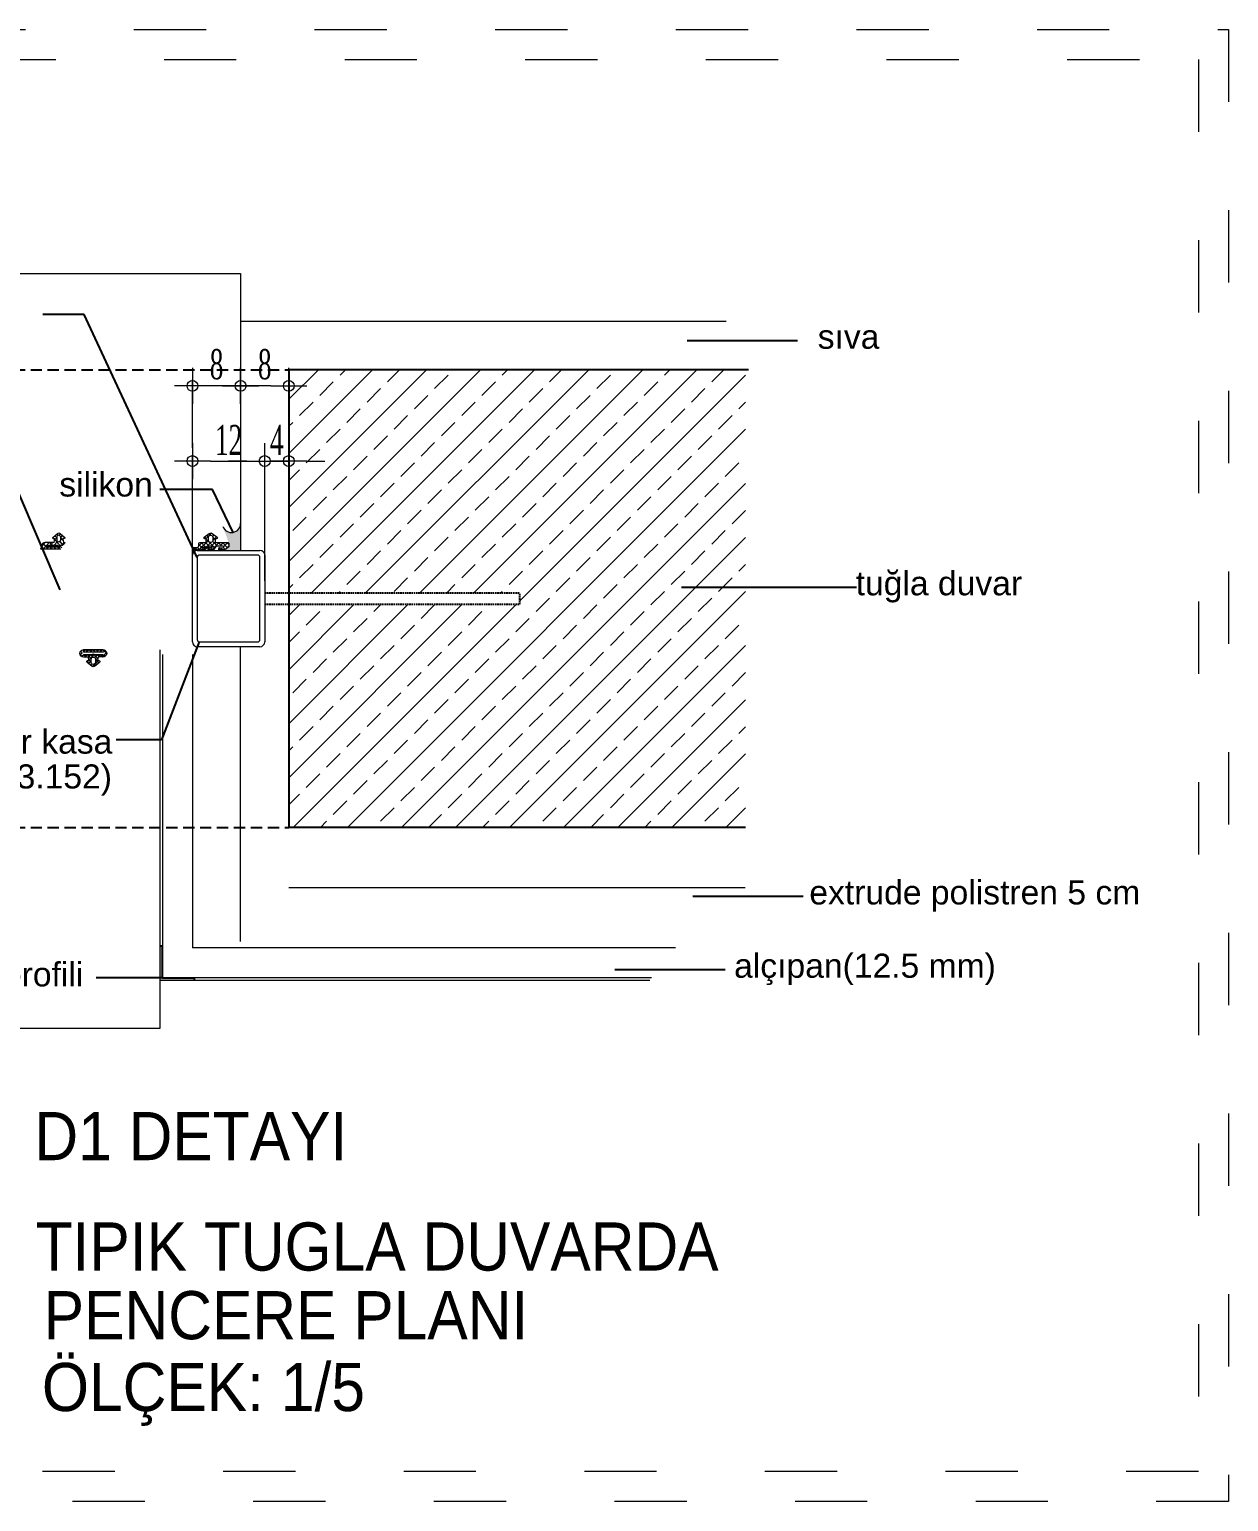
# Model space of a CAD drawing. Extents: x 775040 to 808375, y 4159409 to 4163651.
# Drawn here: x 806996.6 to 807195.7, y 4160905.5 to 4161150 of the extents above; entities that cross this region are included whole.
import ezdxf
from ezdxf.enums import TextEntityAlignment as Align

# ---------------------------------------------------------------- set-up
doc = ezdxf.new("R2010")
doc.units = 0
doc.header["$MEASUREMENT"] = 0
doc.header["$PDMODE"] = 3
for name, pattern in [('ACAD_ISO03W100', [30, 12, -18]), ('DASHED2', [0.1875, 0.125, -0.0625]), ('DUZ', [500, 500]), ('HIDDEN', [0.375, 0.25, -0.125])]:
    doc.linetypes.add(name, pattern=pattern)
doc.layers.get('0').update_dxf_attribs({"linetype": 'DUZ'})
for name, color, linetype, lineweight in [('05-DIM', 142, 'Continuous', 20), ('duvar', 7, 'Continuous', 25), ('gor15', 134, 'Continuous', 20), ('gor20', 41, 'Continuous', 20), ('HATCH', 144, 'Continuous', 20), ('IZOLAS2', 6, 'Continuous', 20), ('IZOLATION', 141, 'Continuous', 20), ('İÇ OLÇU', 31, 'Continuous', 18), ('tarama2', 8, 'Continuous', 20), ('YALITIM', 41, 'Continuous', 20), ('YAZI040-05', 63, 'Continuous', 35), ('Z_çerçeve', 44, 'Continuous', 5)]:
    doc.layers.add(name, color=color, linetype=linetype, lineweight=lineweight)
doc.layers.add('hidden', color=4, linetype='DASHED2')
doc.layers.add('YAZI', color=3, linetype='Continuous')
doc.styles.add('açılım1', font='arial.ttf')
doc.styles.add('DIN', font='times.ttf', dxfattribs={"width": 0.6})
doc.styles.add('TROMANT', font='arial.ttf')
doc.linetypes.add('BATTING', pattern='A,0.0001,-0.1,[134,ltypeshp.shx,S=0.1,R=0,X=-0.1,Y=0],-0.2,[134,ltypeshp.shx,S=0.1,R=180,X=0.1,Y=0],-0.1', length=0.4001)
doc.dimstyles.new('20', dxfattribs={"dimtxt": 4, "dimasz": 5, "dimexe": 0.03, "dimexo": 0, "dimgap": 0, "dimtad": 0, "dimdec": 0, "dimlfac": 100, "dimzin": 9, "dimdsep": 46, "dimtxsty": 'DIN', "dimblk": 'NOKTA', "dimcen": 0, "dimclrt": 2, "dimadec": 0, "dimazin": 0, "dimtm": 0.1, "dimtfac": 2, "dimtdec": 0, "dimtix": 1, "dimtmove": 2, "dimatfit": 3, "dimldrblk": 'NOKTA', "dimfxl": 0, "dimtvp": 0.7000000000000001, "dimtolj": 1, "dimtzin": 9, "dimarcsym": 0})

# ---------------------------------------------------------------- blocks, each defined once
blk = doc.blocks.new('NOKTA')
for p, q in [((0, -1), (0, 1)), ((-1, 0), (1, 0))]:
    blk.add_line(p, q)
blk.add_circle((0, 0), 0.3)
blk = doc.blocks.new('*D32')
at = {"layer": '05-DIM', "color": 0, "lineweight": -2, "transparency": 16777216}
for p, q in [((64797.3403774115, -4207.872645625062), (64797.3403774115, -4186.968587821635)), ((64809.3403774115, -4207.872645625062), (64809.3403774115, -4186.968587821635)), ((64800.3403774115, -4187.968587821635), (64806.3403774115, -4187.968587821635))]:
    blk.add_line(p, q, dxfattribs=at)
at = {"layer": 'Defpoints', "color": 0, "transparency": 16777216}
for p in [(64809.3403774115, -4187.968587821635), (64797.3403774115, -4212.872645625062), (64809.3403774115, -4212.872645625062)]:
    blk.add_point(p, dxfattribs=at)
at = {"layer": '05-DIM', "color": 0, "lineweight": -2, "transparency": 16777216, "xscale": 3, "yscale": 3, "zscale": 3, "rotation": 180}
blk.add_blockref('NOKTA', (64797.3403774115, -4187.968587821635), dxfattribs=at)
at = {"layer": '05-DIM', "color": 0, "lineweight": -2, "transparency": 16777216, "xscale": 3, "yscale": 3, "zscale": 3}
blk.add_blockref('NOKTA', (64809.3403774115, -4187.968587821635), dxfattribs=at)
at = {"layer": '05-DIM', "color": 45, "transparency": 16777216, "insert": (64803.3403774115, -4184.468587821635), "char_height": 5, "attachment_point": 5, "style": 'DIN'}
blk.add_mtext('\\A1;12', dxfattribs=at)
blk = doc.blocks.new('*D33')
at = {"layer": '05-DIM', "color": 0, "lineweight": -2, "transparency": 16777216}
for p, q in [((64809.3403774115, -4207.872645625062), (64809.3403774115, -4186.968587821635)), ((64813.3403774115, -4197.158520447447), (64813.3403774115, -4186.968587821635)), ((64806.3403774115, -4187.968587821635), (64803.3403774115, -4187.968587821635)), ((64809.3403774115, -4187.968587821635), (64813.3403774115, -4187.968587821635)), ((64816.3403774115, -4187.968587821635), (64819.3403774115, -4187.968587821635))]:
    blk.add_line(p, q, dxfattribs=at)
at = {"layer": 'Defpoints', "color": 0, "transparency": 16777216}
for p in [(64813.3403774115, -4187.968587821635), (64813.3403774115, -4202.158520447447), (64809.3403774115, -4212.872645625062)]:
    blk.add_point(p, dxfattribs=at)
at = {"layer": '05-DIM', "color": 0, "lineweight": -2, "transparency": 16777216, "xscale": 3, "yscale": 3, "zscale": 3}
blk.add_blockref('NOKTA', (64809.3403774115, -4187.968587821635), dxfattribs=at)
at = {"layer": '05-DIM', "color": 0, "lineweight": -2, "transparency": 16777216, "xscale": 3, "yscale": 3, "zscale": 3, "rotation": 180}
blk.add_blockref('NOKTA', (64813.3403774115, -4187.968587821635), dxfattribs=at)
at = {"layer": '05-DIM', "color": 45, "transparency": 16777216, "insert": (64811.3403774115, -4184.468587821635), "char_height": 5, "attachment_point": 5, "style": 'DIN'}
blk.add_mtext('\\A1;4', dxfattribs=at)
blk = doc.blocks.new('*X26')
at = {"color": 0}
for p, q in [((143.6327448279445, 162.0175211387948), (144.5549288839342, 162.9397051947844)), ((144.5327448279446, 160.9373846446439), (143.6327448279445, 161.837384644644)), ((143.6327448279445, 160.6033075764217), (144.5327448279446, 161.5033075764218)), ((144.5327448279446, 159.5231710822708), (143.6327448279445, 160.4231710822709)), ((143.6327448279445, 159.1890940140486), (144.5327448279446, 160.0890940140487)), ((144.5327448279446, 158.1089575198977), (143.6327448279445, 159.0089575198978)), ((144.5327448279446, 162.351598207017), (143.691292727115, 163.1930503078466)), ((144.9492443640467, 163.349312233288), (144.2838293614695, 164.0147272358652)), ((144.9711009760786, 163.3558772869289), (145.7571476186198, 164.14192392947)), ((146.593397659311, 163.1193725003968), (145.4740559854228, 164.238714174285)), ((145.6358571545809, 158.3637792159387), (147.8424232815606, 160.5703453429184)), ((145.7327448279445, 162.7033075764217), (146.4756946019615, 163.4462573504386)), ((146.6327448279445, 161.6658117693902), (145.7327448279445, 162.5658117693901)), ((145.7327448279445, 161.2890940140486), (146.6327448279445, 162.1890940140486)), ((147.3281706604506, 159.5561723745111), (145.7327448279445, 161.1515982070171)), ((145.7327448279445, 159.8748804516755), (146.6327448279445, 160.7748804516755)), ((146.6398800188436, 158.8302494537449), (145.7327448279445, 159.737384644644)), ((148.7282112544163, 159.5703453429184), (147.7282112544163, 160.5703453429184)), ((148.1327448279445, 160.8606668893024), (148.7039381457636, 161.4318602071214)), ((148.1327448279445, 156.6180262021831), (150.5736726737509, 159.0589540479895)), ((148.2566368439336, 159.5703453429184), (149.3590109142817, 160.6727194132664)), ((150.5070538058019, 159.2057163539059), (148.3101093478377, 161.4026608118701)), ((149.4520411261634, 159.3515360627751), (149.9849117221932, 159.8844066588049)), ((143.6327448279445, 157.7748804516755), (144.5327448279446, 158.6748804516756)), ((144.5327448279446, 156.6947439575246), (143.6327448279445, 157.5947439575247)), ((143.6327448279445, 156.3606668893024), (144.5327448279446, 157.2606668893025)), ((144.5327448279446, 155.2805303951515), (143.6327448279445, 156.1805303951516)), ((143.6327448279445, 154.9464533269293), (144.5327448279446, 155.8464533269294)), ((145.233073290016, 153.1659883707071), (143.6327448279445, 154.7663168327785)), ((143.9035033892707, 153.8029983258823), (144.5660403711816, 154.4655353077933)), ((144.7318990267657, 153.2171804010043), (146.6327448279445, 155.1180262021831)), ((147.1855705672968, 156.8703453429186), (145.3327581462817, 158.7231577639337)), ((146.2023177600492, 153.6109574630469), (145.5658649994633, 154.2474102236328)), ((145.7327448279445, 157.0464533269293), (146.844855947248, 158.1585644462328)), ((146.6327448279445, 156.0089575198978), (145.7327448279445, 156.9089575198978)), ((145.7327448279445, 155.6322397645562), (146.6327448279445, 156.5322397645562)), ((146.6312738169458, 154.5962149685234), (145.7327448279445, 155.4947439575247)), ((146.9708504063069, 156.8703453429186), (147.9708504063069, 157.8703453429186)), ((149.0683018251937, 156.4018276473948), (147.5997841296699, 157.8703453429186)), ((149.6942024554921, 157.1901405794695), (149.0051395016389, 157.8792035333228)), ((150.3201030857905, 157.9784535115442), (149.7207143234077, 158.577842273927))]:
    blk.add_line(p, q, dxfattribs=at)
blk = doc.blocks.new('*D34')
at = {"layer": '05-DIM', "color": 0, "lineweight": -2, "transparency": 16777216}
for p, q in [((64797.3403774115, -4185.772525941524), (64797.3403774115, -4174.478788786231)), ((64805.3403774115, -4174.848428738487), (64805.3403774115, -4174.478788786231)), ((64802.3403774115, -4175.478788786231), (64800.3403774115, -4175.478788786231))]:
    blk.add_line(p, q, dxfattribs=at)
at = {"layer": 'Defpoints', "color": 0, "transparency": 16777216}
for p in [(64797.3403774115, -4175.478788786231), (64805.3403774115, -4179.848428738487), (64797.3403774115, -4190.772525941524)]:
    blk.add_point(p, dxfattribs=at)
at = {"layer": '05-DIM', "color": 0, "lineweight": -2, "transparency": 16777216, "xscale": 3, "yscale": 3, "zscale": 3, "rotation": 180}
blk.add_blockref('NOKTA', (64797.3403774115, -4175.478788786231), dxfattribs=at)
at = {"layer": '05-DIM', "color": 0, "lineweight": -2, "transparency": 16777216, "xscale": 3, "yscale": 3, "zscale": 3}
blk.add_blockref('NOKTA', (64805.3403774115, -4175.478788786231), dxfattribs=at)
at = {"layer": '05-DIM', "color": 45, "transparency": 16777216, "insert": (64801.3403774115, -4171.918226421415), "char_height": 5, "attachment_point": 5, "style": 'DIN'}
blk.add_mtext('\\A1;8', dxfattribs=at)
blk = doc.blocks.new('*D35')
at = {"layer": '05-DIM', "color": 0, "lineweight": -2, "transparency": 16777216}
for p, q in [((64805.3403774115, -4174.848428738487), (64805.3403774115, -4174.478788786231)), ((64813.3403774115, -4174.848428738487), (64813.3403774115, -4174.478788786231)), ((64810.3403774115, -4175.478788786231), (64808.3403774115, -4175.478788786231))]:
    blk.add_line(p, q, dxfattribs=at)
at = {"layer": 'Defpoints', "color": 0, "transparency": 16777216}
for p in [(64805.3403774115, -4175.478788786231), (64805.3403774115, -4179.848428738487), (64813.3403774115, -4179.848428738487)]:
    blk.add_point(p, dxfattribs=at)
at = {"layer": '05-DIM', "color": 0, "lineweight": -2, "transparency": 16777216, "xscale": 3, "yscale": 3, "zscale": 3, "rotation": 180}
blk.add_blockref('NOKTA', (64805.3403774115, -4175.478788786231), dxfattribs=at)
at = {"layer": '05-DIM', "color": 0, "lineweight": -2, "transparency": 16777216, "xscale": 3, "yscale": 3, "zscale": 3}
blk.add_blockref('NOKTA', (64813.3403774115, -4175.478788786231), dxfattribs=at)
at = {"layer": '05-DIM', "color": 45, "transparency": 16777216, "insert": (64809.3403774115, -4171.918226421415), "char_height": 5, "attachment_point": 5, "style": 'DIN'}
blk.add_mtext('\\A1;8', dxfattribs=at)
blk = doc.blocks.new('ETHYT')
at = {"layer": 'HATCH'}
h = blk.add_hatch(dxfattribs=at)
h.set_pattern_fill('ANSI33', color=256, style=0)
h.set_pattern_definition([(45, (61817.09345212576, -3555.098709064298), (-4.490128060534576, 4.490128060534577), []), (45, (61821.58358212575, -3555.098709064298), (-4.490128060534576, 4.490128060534577), [3.175, -1.5875])])
h.paths.add_polyline_path([(64851.71037741151, -4209.84575637578), (64851.71037741151, -4211.745756375782), (64813.34037741151, -4211.745756375782), (64813.34037741151, -4248.795756381191), (64889.17458091186, -4248.795756381214), (64889.17458091186, -4172.795756381693), (64813.34037741151, -4172.795756381714), (64813.34037741151, -4209.84575637578)])
blk.add_hatch(color=256, dxfattribs=at).paths.add_polyline_path([(64802.38562679398, -4198.829758150783, 0.8390996246212497), (64805.34037741148, -4198.308755872236), (64805.34037741148, -4202.795756381423), (64802.70088555987, -4202.795756381423), (64802.70088555987, -4202.713495329415), (64803.36816948661, -4202.19954868931), (64803.36816948661, -4201.586293802284, 0.414213562373095), (64803.28808948662, -4201.506213802284), (64802.89051941418, -4201.506213802284), (64801.11549665601, -4201.506213802284), (64801.11549665601, -4201.243285023091), (64801.15836692599, -4201.486414838728), (64803.06694132599, -4201.486414838728, 0.5205670000040001), (64803.25487972595, -4201.218010838733)])
at = {"layer": 'tarama2'}
blk.add_hatch(color=256, dxfattribs=at).paths.add_polyline_path([(64797.65682755123, -4274.137756372225), (64797.65682755123, -4273.795756372239), (64792.34037741148, -4273.795756372239), (64792.34037741148, -4268.437756372225), (64791.95682755121, -4268.437756372225), (64791.95682755121, -4274.137756372225)])
at = {"color": 23}
for p, q in [((64797.34037741153, -4217.995756381442), (64797.3403774115, -4203.595756381446)), ((64798.1307774115, -4203.986156381416), (64798.1307774115, -4217.605356381428)), ((64798.14037741152, -4202.79575638142), (64808.54037741148, -4202.795756381425)), ((64808.14997741152, -4203.586156381431), (64798.53077741151, -4203.586156381425)), ((64808.5499774115, -4217.605356381433), (64808.5499774115, -4203.986156381421)), ((64809.3403774115, -4203.595756381452), (64809.3403774115, -4217.995756381448)), ((64808.54037741148, -4218.795756381429), (64798.14037741152, -4218.795756381423)), ((64798.53077741151, -4218.005356381418), (64808.14997741152, -4218.005356381424))]:
    blk.add_line(p, q, dxfattribs=at)
for centre, radius, start, end in [((64798.14037741152, -4203.595756381446), 0.8000000000000003, 90, 180), ((64798.53077741151, -4203.986156381416), 0.4000000000000001, 90, 180), ((64808.14997741152, -4203.986156381421), 0.4000000000000001, 0, 90), ((64808.54037741148, -4203.595756381452), 0.8000000000000003, 0, 90), ((64798.14037741152, -4217.995756381442), 0.8000000000000003, 180, 270), ((64798.53077741151, -4217.605356381428), 0.4000000000000001, 180, 270), ((64808.14997741152, -4217.605356381433), 0.4000000000000001, 270, 0), ((64808.54037741148, -4217.995756381448), 0.8000000000000003, 270, 0)]:
    blk.add_arc(centre, radius, start, end, dxfattribs=at)
at = {"layer": 'duvar'}
for p, q in [((64889.71470220262, -4172.795756381693), (64813.34037741151, -4172.795756381716)), ((64813.34037741151, -4172.795756381716), (64813.34037741151, -4248.795756381192)), ((64889.17458091186, -4248.795756381214), (64813.34037741151, -4248.795756381192)), ((64791.95682755118, -4268.437756372165), (64792.3403774115, -4268.437756372165)), ((64792.3403774115, -4273.795756372174), (64792.3403774115, -4268.437756372165)), ((64792.3403774115, -4273.795756372174), (64797.65682755118, -4273.795756372174)), ((64797.65682755118, -4274.137756372165), (64797.65682755118, -4273.795756372174))]:
    blk.add_line(p, q, dxfattribs=at)
at = {"layer": 'duvar', "linetype": 'HIDDEN'}
for p, q in [((64809.3403774115, -4209.84575637578), (64851.71037741151, -4209.84575637578)), ((64809.3403774115, -4211.745756375782), (64851.71037741151, -4211.745756375782)), ((64851.71037741151, -4211.745756375782), (64851.71037741151, -4209.84575637578))]:
    blk.add_line(p, q, dxfattribs=at)
at = {"layer": 'gor15'}
for p, q in [((64791.95682755118, -4274.137756372165), (64791.95682755118, -4219.286414838271)), ((64792.3403774115, -4220.087214838823), (64792.3403774115, -4273.795756372174)), ((64791.95682755118, -4274.137756372165), (64873.28762589594, -4274.137756372171)), ((64873.5823275361, -4273.79575637217), (64792.3403774115, -4273.795756372174))]:
    blk.add_line(p, q, dxfattribs=at)
at = {"layer": 'gor20', "linetype": 'Continuous', "ltscale": 0.5}
for p, q in [((64700.15666384151, -4156.795756381716), (64805.34037741148, -4156.795756381716)), ((64805.34037741148, -4156.795756381716), (64805.34037741148, -4164.795756381724)), ((64791.95682755118, -4282.137756372163), (64791.95682755118, -4274.137756372171)), ((64700.15666384151, -4282.137756372191), (64791.95682755118, -4282.137756372163))]:
    blk.add_line(p, q, dxfattribs=at)
at = {"layer": 'HATCH'}
blk.add_arc((64803.81706872133, -4198.3087558722), 1.52330869016869, 200.000000881981, 0, dxfattribs=at)
at = {"layer": 'hidden', "ltscale": 15}
for p, q in [((64700.15666384151, -4172.795756381716), (64813.34037741151, -4172.795756381716)), ((64700.15666384151, -4248.795756369551), (64813.34037741151, -4248.795756369551))]:
    blk.add_line(p, q, dxfattribs=at)
at = {"layer": 'IZOLAS2'}
for p, q in [((64885.9743448189, -4164.795756381687), (64805.34037741148, -4164.795756381718)), ((64805.34037741148, -4164.795756381718), (64805.34037741148, -4202.795756376936)), ((64797.3403774115, -4220.087214838823), (64797.3403774115, -4268.79575637217)), ((64877.59384898302, -4268.79575637217), (64797.3403774115, -4268.79575637217))]:
    blk.add_line(p, q, dxfattribs=at)
at = {"layer": 'IZOLATION', "linetype": 'BATTING', "ltscale": 0.2}
blk.add_line((64805.34037741148, -4267.749864163623), (64805.34037741148, -4218.795756381427), dxfattribs=at)
at = {"layer": 'IZOLATION', "linetype": 'BATTING', "ltscale": 0.25}
blk.add_line((64889.14415724338, -4258.818012100004), (64813.34037741151, -4258.818012100004), dxfattribs=at)
at = {"layer": 'YALITIM'}
for p, q in [((64772.43173844203, -4201.723380780359), (64772.10818114752, -4202.592315668579)), ((64772.25179412551, -4202.206633351741), (64772.87249471972, -4201.500705571967)), ((64772.46835414846, -4201.625046836692), (64773.32904475892, -4202.60391719283)), ((64772.53654954559, -4202.590354472384), (64773.52805968374, -4201.462702014878)), ((64774.3786306188, -4201.462702014878), (64772.80696921985, -4201.462702014878)), ((64773.11940796196, -4202.010684210341), (64773.26431484662, -4201.945939873774)), ((64773.11940796196, -4202.010684210341), (64773.26431484662, -4202.153551983281)), ((64773.26431484662, -4201.945939873774), (64774.93591926612, -4201.945939873774)), ((64773.57495760829, -4201.462702014878), (64774.10011705637, -4201.945939873774)), ((64773.72531309535, -4201.945939873774), (64774.15020928836, -4201.462702014878)), ((64774.14803775563, -4200.669398566642), (64774.91004303671, -4199.978676604489)), ((64774.20181964349, -4200.808810808603), (64774.48390804316, -4200.808810808603)), ((64774.34746269997, -4201.945939873774), (64774.91156620116, -4201.304380423262)), ((64774.3786306188, -4201.462702014878), (64774.48390804316, -4200.808810808603)), ((64774.4771459513, -4200.371783161359), (64774.84276484026, -4200.787604465449)), ((64774.50119861212, -4201.06351903299), (64774.84276484026, -4200.675053013591)), ((64774.50119861212, -4201.06351903299), (64775.32923795306, -4201.945939873774)), ((64774.8230825849, -4200.057643927092), (64775.02456522032, -4200.286791749422)), ((64774.84276484026, -4200.567261482369), (64774.92556877436, -4200.331827531218)), ((64774.84276484026, -4201.108759570016), (64774.84276484026, -4200.567261482369)), ((64774.92556877436, -4201.344193521167), (64774.84276484026, -4201.108759570016)), ((64774.91004303671, -4199.978676604489), (64775.1325786096, -4199.88450302403)), ((64774.92556877436, -4200.331827531218), (64775.1325786096, -4200.237653950757)), ((64775.1325786096, -4201.438367101628), (64774.92556877436, -4201.344193521167)), ((64774.93591926612, -4201.945939873774), (64775.02389844609, -4202.004798361562)), ((64775.02389844609, -4202.004798361562), (64775.04459942962, -4202.040113454235)), ((64775.09635188842, -4202.093086093244), (64775.04459942962, -4202.040113454235)), ((64775.16880533076, -4202.093086093244), (64775.09635188842, -4202.093086093244)), ((64775.1325786096, -4199.88450302403), (64775.34993893659, -4199.978676604489)), ((64775.1325786096, -4200.237653950757), (64775.33441319894, -4200.331827531218)), ((64775.33441319894, -4201.344193521167), (64775.1325786096, -4201.438367101628)), ((64775.24125877309, -4202.004798361562), (64775.16880533076, -4202.093086093244)), ((64775.19978467145, -4200.269011487113), (64775.40859419525, -4200.031530735669)), ((64775.22055778957, -4202.040113454235), (64775.24125877309, -4202.004798361562)), ((64775.24125877309, -4202.004798361562), (64775.32923795306, -4201.945939873774)), ((64775.32923795306, -4201.945939873774), (64775.72897014699, -4201.945939873774)), ((64775.33281298401, -4201.344940162118), (64775.82477733598, -4201.904455177804)), ((64775.33441319894, -4200.331827531218), (64775.42239237891, -4200.567261482369)), ((64775.42239237891, -4201.108759570016), (64775.33441319894, -4201.344193521167)), ((64775.34993893659, -4199.978676604489), (64776.11592342542, -4200.668888223554)), ((64775.42239237891, -4200.723413701338), (64775.75571629225, -4200.344321732879)), ((64775.42239237891, -4200.567261482369), (64775.42239237891, -4201.108759570016)), ((64775.42239237891, -4200.739243777702), (64775.76395860706, -4201.127709797101)), ((64775.59176190922, -4201.945939873774), (64776.00429810309, -4201.476759141344)), ((64775.93474172112, -4200.808405308469), (64775.80600847105, -4200.808405308469)), ((64775.80600847105, -4200.808405308469), (64775.928764125, -4201.476759141344)), ((64775.8692684117, -4201.87744939973), (64776.08390195952, -4201.633344938909)), ((64775.928764125, -4201.476759141344), (64776.14336743939, -4201.476759141344)), ((64776.06228340263, -4200.808459318392), (64775.93474172112, -4200.808405308469)), ((64776.07086696452, -4201.476759141344), (64776.12484090112, -4201.538144133694)), ((64798.26868780857, -4202.28425789169), (64798.40848496206, -4202.063124585398)), ((64798.40603183479, -4202.000550340104), (64798.40599444535, -4201.619993323322)), ((64798.78825881153, -4202.218961230776), (64798.40601573839, -4201.836718157643)), ((64798.40603183479, -4202.000550340104), (64798.40848496206, -4202.063124585398)), ((64798.94574944061, -4201.506213802286), (64798.40774381439, -4202.044219428504)), ((64798.53558977251, -4201.506213802286), (64799.61162896079, -4201.506213802286)), ((64799.41310555318, -4202.13599408447), (64798.78332527098, -4201.506213802286)), ((64800.01836155518, -4201.141415575652), (64799.04242153285, -4202.117355597986)), ((64800.36231641533, -4201.505274603456), (64799.14308364969, -4202.724507369094)), ((64799.2466125299, -4200.724035736117), (64799.30292935067, -4200.609316286413)), ((64799.29041450161, -4200.845012610353), (64799.2466125299, -4200.724035736117)), ((64799.40930556766, -4200.897157814763), (64799.29041450161, -4200.845012610353)), ((64799.58989705937, -4200.897157814763), (64799.30264162956, -4200.609902384958)), ((64799.30292935067, -4200.609316286413), (64800.10179388225, -4199.975230600772)), ((64799.61162896079, -4200.897157814763), (64799.40930556766, -4200.897157814763)), ((64800.10478064201, -4202.119855285358), (64799.49113915894, -4201.506213802286)), ((64800.51670666698, -4199.935256575911), (64799.55480542812, -4200.897157814763)), ((64799.61162896079, -4201.506213802286), (64799.61162896079, -4200.897157814763)), ((64801.06692105826, -4202.374181813653), (64799.61162896079, -4200.918889716178)), ((64800.01836155518, -4200.617808422636), (64799.69704586618, -4200.296492733629)), ((64800.01836155518, -4200.592629821002), (64800.12056615583, -4200.34650445618)), ((64800.01836155518, -4201.162055453173), (64800.01836155518, -4200.592629821002)), ((64800.12056615583, -4201.406095009817), (64800.01836155518, -4201.162055453173)), ((64800.35761901971, -4200.249251999207), (64800.09164953297, -4199.983282512469)), ((64800.10179388225, -4199.975230600772), (64800.36460571247, -4199.879283424656)), ((64800.12056615583, -4200.34650445618), (64800.36460571247, -4200.246385663711)), ((64800.36460571247, -4201.506213802286), (64800.12056615583, -4201.406095009817)), ((64800.36460571247, -4199.879283424656), (64800.62533173454, -4199.975230600772)), ((64800.36460571247, -4200.246385663711), (64800.60864526912, -4200.34650445618)), ((64800.60864526912, -4201.406095009817), (64800.36460571247, -4201.506213802286)), ((64801.115496656, -4201.459908250737), (64800.45804930876, -4202.117355597986)), ((64801.7770049924, -4201.506213802286), (64800.56955087093, -4202.713667923761)), ((64800.60864526912, -4200.34650445618), (64800.70876406159, -4200.592629821002)), ((64800.70876406159, -4201.162055453173), (64800.60864526912, -4201.406095009817)), ((64800.62533173454, -4199.975230600772), (64801.42419626612, -4200.609316286413)), ((64801.51790873054, -4202.117355597986), (64800.66624610497, -4201.265692972425)), ((64800.93709194806, -4200.222685182784), (64800.6678146394, -4200.49196249144)), ((64801.33169561485, -4200.535895403944), (64800.70876406159, -4201.158826957197)), ((64800.70876406159, -4200.592629821002), (64800.70876406159, -4201.162055453173)), ((64801.115496656, -4201.0071296355), (64800.70876406159, -4200.600397041093)), ((64801.115496656, -4200.897157814763), (64801.115496656, -4201.506213802286)), ((64801.31990585729, -4200.897157814763), (64801.115496656, -4200.897157814763)), ((64801.115496656, -4201.506213802286), (64802.89051941416, -4201.506213802286)), ((64801.43879692335, -4200.845012610353), (64801.31990585729, -4200.897157814763)), ((64801.42419626612, -4200.609316286413), (64801.48259889506, -4200.724035736117)), ((64801.48259889506, -4200.724035736117), (64801.43879692335, -4200.845012610353)), ((64802.22572261849, -4202.117355597986), (64801.61458082279, -4201.506213802286)), ((64802.48481888036, -4201.506213802286), (64801.87367708466, -4202.117355597986)), ((64803.16907417058, -4202.352893262138), (64802.32239471073, -4201.506213802286)), ((64803.1926327683, -4201.506213802286), (64802.51762039705, -4202.181226173539)), ((64803.36816948657, -4202.038490971969), (64802.7008855598, -4202.705774898743)), ((64802.89051941416, -4201.506213802286), (64803.28808948657, -4201.506213802286)), ((64803.36816948657, -4201.844174690168), (64803.03020859869, -4201.506213802286)), ((64803.36816948657, -4201.586293802284), (64803.36816948657, -4202.199548689303)), ((64775.4655548239, -4202.573226244811), (64772.10818114752, -4202.592315668579)), ((64772.28326421278, -4202.122118314621), (64772.69433469874, -4202.589632085666)), ((64773.14356358079, -4202.607568277277), (64773.54276615015, -4202.153551983281)), ((64775.4655548239, -4202.154805448703), (64773.26431484662, -4202.153551983281)), ((64773.55520208049, -4202.153551983281), (64773.93364499917, -4202.583958159543)), ((64773.78587799222, -4202.58463468025), (64774.16491575477, -4202.153551983281)), ((64774.17735168511, -4202.153551983281), (64774.57321029021, -4202.603765159827)), ((64774.39120675428, -4202.603765159827), (64774.78706535939, -4202.153551983281)), ((64774.79950128973, -4202.153551983281), (64775.17295529961, -4202.578284233423)), ((64775.03520643884, -4202.578914888118), (64775.40921496401, -4202.153551983281)), ((64775.42165089435, -4202.153551983281), (64775.62042977335, -4202.379624801688)), ((64797.39905380546, -4202.604249874144), (64797.39905380546, -4202.463970675926)), ((64797.878039679, -4202.72436987414), (64797.49919380869, -4202.345524003838)), ((64797.51917380546, -4202.343850675928), (64798.1649319868, -4202.343850675928)), ((64798.30766046571, -4202.72436987414), (64797.51917380546, -4202.72436987414)), ((64798.10811256696, -4202.343850675928), (64797.72759336875, -4202.72436987414)), ((64798.51560537179, -4202.654121678996), (64798.2000777279, -4202.338594035105)), ((64798.5258062519, -4202.633970878946), (64798.46285502888, -4202.696922101966)), ((64798.7195685645, -4202.251213157699), (64798.49758818295, -4202.689712801204)), ((64798.70860012095, -4202.564347369098), (64798.70860012095, -4202.454480334847)), ((64798.82117207526, -4202.338605055587), (64798.70902011223, -4202.450757018611)), ((64798.7195685645, -4202.251213157699), (64799.00465878143, -4202.117355597986)), ((64798.80795663249, -4202.338605055587), (64799.28749091882, -4202.338605055587)), ((64799.32804023175, -4202.724507369094), (64798.86876012095, -4202.724507369094)), ((64799.29380494985, -4202.724507369094), (64798.90790263635, -4202.338605055587)), ((64799.3613319796, -4202.117355597986), (64799.00465878143, -4202.117355597986)), ((64799.3613319796, -4202.117355597986), (64799.41347718402, -4202.136127871574)), ((64799.37603714778, -4202.299653890354), (64799.4322494576, -4202.238332472221)), ((64800.04756286966, -4202.146556912456), (64799.40615620522, -4202.695638172307)), ((64799.41347718402, -4202.136127871574), (64799.44059269031, -4202.184101459632)), ((64799.71142331322, -4202.434311844507), (64799.41378638087, -4202.136674912175)), ((64799.44059269031, -4202.184101459632), (64799.4322494576, -4202.238332472221)), ((64799.92250947934, -4202.458725055583), (64799.92250947934, -4202.604387369098)), ((64800.23679985115, -4202.338605055587), (64799.92980182549, -4202.645603081246)), ((64799.98896464721, -4202.711853178509), (64799.93516366993, -4202.658052201219)), ((64800.04262947934, -4202.338605055587), (64800.46597253851, -4202.338605055587)), ((64800.50652185144, -4202.724507369094), (64800.04262947934, -4202.724507369094)), ((64800.04756286966, -4202.146556912456), (64800.11013711496, -4202.117355597986)), ((64800.54189940747, -4202.117355597986), (64800.11013711496, -4202.117355597986)), ((64800.68527807557, -4202.700352718917), (64800.32353041224, -4202.338605055587)), ((64800.54189940747, -4202.117355597986), (64800.59404461189, -4202.136127871574)), ((64800.55451876747, -4202.299653890354), (64800.61073107729, -4202.238332472221)), ((64800.59404461189, -4202.136127871574), (64800.62116011819, -4202.184101459632)), ((64800.62116011819, -4202.184101459632), (64800.61281688548, -4202.238332472221)), ((64801.22604448935, -4202.146556912456), (64800.84220382184, -4202.695638172307)), ((64801.22604448935, -4202.146556912456), (64801.28861873464, -4202.117355597986)), ((64802.43998484805, -4202.117355597986), (64801.28861873464, -4202.117355597986)), ((64801.70831619384, -4202.458725055583), (64801.70831619384, -4202.604387369098)), ((64802.11882551589, -4202.718272383343), (64801.76033114686, -4202.359778014308)), ((64801.82843619383, -4202.338605055587), (64802.51090232604, -4202.35877227424)), ((64802.71119684934, -4202.705553503745), (64801.82843619383, -4202.724507369094)), ((64802.34497745988, -4202.353869110701), (64801.97754064191, -4202.721305928688)), ((64802.43998484805, -4202.117355597986), (64802.49213005246, -4202.136127871574)), ((64802.76922604287, -4202.660859022366), (64802.46580669611, -4202.357439675614)), ((64802.49213005246, -4202.136127871574), (64802.51924555875, -4202.184101459632)), ((64802.51924555875, -4202.184101459632), (64802.51090232604, -4202.35877227424)), ((64802.70088555983, -4202.705774898746), (64802.70088555983, -4202.795756381425)), ((64803.36816948657, -4202.199548689303), (64802.71119684934, -4202.705553503745)), ((64802.71119684934, -4202.705553503747), (64802.71119684934, -4202.705553503747)), ((64782.49123920113, -4219.311329966957), (64779.1713284968, -4219.311329966957)), ((64779.24182022843, -4219.667538854761), (64782.49123920113, -4219.667538854761)), ((64780.60626971479, -4220.148018854748), (64779.24182022843, -4220.148018854748)), ((64780.02550248627, -4220.508378854738), (64779.24182022843, -4220.508378854738)), ((64780.60915739959, -4222.0163032727), (64779.82264086881, -4221.391828621916)), ((64779.92558971481, -4221.108978854723), (64780.18776808243, -4221.108978854723)), ((64780.18776808243, -4221.108978854723), (64780.02550248627, -4220.508378854738)), ((64780.52618971479, -4221.409278854715), (64780.52618971479, -4220.84871885473)), ((64780.63535837439, -4220.148018854748), (64780.60626971479, -4220.148018854748)), ((64780.76250259159, -4220.047918854751), (64780.73938549758, -4220.08795885475)), ((64780.99367353157, -4220.08795885475), (64780.97055643758, -4220.047918854751)), ((64782.49123920113, -4220.148018854748), (64781.09770065478, -4220.148018854748)), ((64781.91041856076, -4221.391828621916), (64781.12390162957, -4222.0163032727)), ((64781.20686971478, -4220.84871885473), (64781.20686971478, -4221.409278854715)), ((64781.69733862905, -4220.501076470926), (64781.54026349803, -4221.108978854723)), ((64781.54026349803, -4221.108978854723), (64781.80746971475, -4221.108978854723)), ((64782.49123920113, -4220.501076470926), (64781.69733862905, -4220.501076470926))]:
    blk.add_line(p, q, dxfattribs=at)
at = {"layer": 'YALITIM', "extrusion": (0, 0, -1)}
for centre, major_axis, ratio, start_param, end_param in [((64772.80696921985, -4201.863102014868), (-0.2831255551797864, 0.2831255551797864), 0.9999999999985235, 5.854241994050966, 7.068583470577773), ((64774.20181964349, -4200.728730808605), (-0.0566251110359786, 0.0566251110359786), 0.999999999996453, 3.926990816989015, 6.332214601191166), ((64775.56230408759, -4201.284231943358), (-4.07389950752626e-12, 0.6883217519503616), 0.8792692567085978, 1.854283403786183, 2.862606773918031), ((64798.53622198684, -4201.637628454086), (-0.09292526675371639, 0.09292526675371637), 0.9999999999979015, 5.632386197966076, 7.073394269466713), ((64803.28808948657, -4201.586293802284), (-0.05662511103599161, 0.0566251110359916), 0.9999999999981145, 0.785398163398391, 2.356194490191402), ((64797.51917380546, -4202.463970675926), (0.08493766655460211, 0.08493766655460214), 0.9999999999912121, 3.926990816991635, 5.497787143770172), ((64798.1649319868, -4202.223730675931), (0.0849376665540419, 0.08493766655404192), 0.9999999999961107, 1.313494086854866, 2.3561944901904), ((64798.86876012095, -4202.564347369098), (-0.1132502220719832, 0.1132502220719832), 0.9999999999981145, 3.926990816988184, 5.497787143781196), ((64799.28749091882, -4202.21848505559), (-0.08493766655394695, 0.08493766655394695), 0.9999999999969846, 3.09815070702721, 3.926990816988749), ((64800.04262947934, -4202.458725055583), (0.08493766655460211, 0.08493766655460214), 0.9999999999912121, 3.926990816991635, 5.497787143770172), ((64800.04262947934, -4202.604387369098), (-0.08493766655465898, 0.08493766655465897), 0.9999999999898739, 3.926990816984733, 5.497787143777075), ((64800.81228421611, -4204.313779335964), (-1.144394164682663, 1.144394164682663), 0.9999999999995641, 0.5953290900288878, 0.8038861651984783), ((64801.82843619383, -4202.458725055583), (0.08493766655460211, 0.08493766655460214), 0.9999999999912121, 3.926990816991635, 5.497787143770172), ((64801.82843619383, -4202.604387369098), (-0.08493766655465898, 0.08493766655465897), 0.9999999999898739, 3.926990816984733, 5.497787143777075), ((64779.24182022843, -4219.907778854755), (-0.4246883327697096, 0.4246883327697095), 0.9999999999992526, 3.926990816987615, 6.950943467752452), ((64779.92558964057, -4221.269138859991), (0.1132502257996079, 0.113250225799608), 0.9999999999997531, 3.054325415070731, 5.497787607325599), ((64780.86652951458, -4220.107978882752), (-0.08493764675314898, 0.08493764675314898), 0.9999999999994538, 6.02138632316302, 8.115780617991595), ((64781.09770062206, -4220.027898648668), (0.08493781227614342, 0.08493781227614343), 0.9999999999956413, 2.356194217834373, 3.403391050867797), ((64781.807469789, -4221.269138859991), (0.1132502257996701, 0.1132502257996701), 0.9999999999992486, -0.7853986269414088, 1.658063565313872), ((64782.49695329298, -4219.906203218941), (0.420658315488156, 0.4206583154881563), 0.999999999980099, -0.7950034298953457, 2.365799756670341), ((64780.86652951458, -4221.709578872309), (-0.2831256464637337, 0.2831256464637337), 0.9999999999997792, 3.228859529914887, 4.625122104059816)]:
    blk.add_ellipse(centre, major_axis=major_axis, ratio=ratio, start_param=start_param, end_param=end_param, dxfattribs=at)
at = {"layer": 'YALITIM', "extrusion": (0, 0, -0.9999999999999998)}
for centre, major_axis, ratio, start_param, end_param in [((64776.062317314, -4200.728379325574), (0.05662511103609726, 0.05662511103609726), 0.9999999999934959, -0.05198791026813243, 2.356617958964535), ((64797.8174965728, -4199.50042379255), (-2.305871741754932, 2.305871741754932), 0.9999999999946528, 3.7168952166447, 3.776107835127323), ((64798.84107778239, -4202.467538512072), (0.09412982198033719, 0.09412982198033719), 0.9999999999985895, 4.023254173828498, 5.246338477217096), ((64799.32804023175, -4202.604387369098), (0.08493766655498236, 0.08493766655498236), 0.9999999999898491, 1.6481939834611, 2.356194490179698), ((64800.46597253851, -4202.21848505559), (0.08493766655463536, 0.08493766655463536), 0.9999999999912538, 1.527354380232824, 2.356194490187972), ((64780.86652971478, -4220.84871885473), (0.2406567219029649, 0.2406567219029649), 0.9999999999994464, 3.926990816987519, 7.068583470577311), ((64780.86652971478, -4221.409278854715), (0.2406567219029649, 0.2406567219029649), 0.9999999999994464, 0.7853981633977254, 3.926990816987519), ((64780.6353584071, -4220.027898648668), (0.08493781227611966, 0.08493781227611966), 0.9999999999999873, 1.308997929517985, 2.356194762548131)]:
    blk.add_ellipse(centre, major_axis=major_axis, ratio=ratio, start_param=start_param, end_param=end_param, dxfattribs=at)
at = {"layer": 'YALITIM', "extrusion": (0, 0, -0.9999999999999999)}
blk.add_ellipse((64797.51917380546, -4202.604249874144), major_axis=(0.08493766655385569, 0.0849376665538557), ratio=0.9999999999936444, start_param=2.356194490196739, end_param=3.926990816990419, dxfattribs=at)
at = {"layer": 'YAZI'}
for p, q in [((64779.33295640227, -4163.651267883974), (64772.49592198967, -4163.651267883974)), ((64798.13077741151, -4203.986156381416), (64779.33295640227, -4163.651267883974)), ((64879.52665887191, -4167.961171287625), (64897.82317771402, -4167.961171287625)), ((64775.3551807133, -4209.327614838687), (64763.51398970894, -4181.725299208456)), ((64800.66307130466, -4192.704374565647), (64791.90827649535, -4192.704374565647)), ((64804.08158851093, -4199.808922078473), (64800.66307130466, -4192.704374565647)), ((64878.58252188988, -4208.903641727165), (64907.6500002082, -4208.903641727165)), ((64798.44379762454, -4218.005356381418), (64792.19647230035, -4234.279735148153)), ((64792.19647230035, -4234.279735148153), (64784.68712035011, -4234.279735148153)), ((64880.46786077735, -4260.238369154758), (64898.76437961943, -4260.238369154758)), ((64867.50599536135, -4272.41127888291), (64885.80251420343, -4272.41127888291)), ((64792.3403774115, -4273.795756372174), (64781.32404994802, -4273.795756372174))]:
    blk.add_line(p, q, dxfattribs=at)
at = {"layer": 'Z_çerçeve', "linetype": 'ACAD_ISO03W100'}
for points in [[(64667.62221725751, -4116.293320483033), (64969.42906586494, -4116.293320483033), (64969.42906586494, -4360.743617555039), (64667.62221725751, -4360.743617555039)], [(64672.62221725751, -4121.293320483033), (64964.42906586494, -4121.293320483033), (64964.42906586494, -4355.743617555039), (64672.62221725751, -4355.743617555039)]]:
    blk.add_lwpolyline(points, close=True, dxfattribs=at)
at = {"layer": 'YALITIM', "extrusion": (0, 0, -1), "xscale": 0.4003999999895314, "yscale": 0.4003999999895314, "zscale": -0.4004000000000003, "rotation": 270}
blk.add_blockref('*X26', (-64844.41815598842, -4161.796627827165), dxfattribs=at)
at = {"layer": 'YAZI', "style": 'açılım1'}
for s, p in [('sıva', (64901.1924213539, -4169.313256085907)), ('silikon', (64775.21848170225, -4193.853031476492)), ('tuğla duvar', (64907.49265755378, -4210.255726525447)), ('30x40x1.7 kör kasa', (64735.57964877771, -4236.548958631947)), ('(23.152)', (64763.15964747398, -4242.337458378777)), ('extrude polistren 5 cm', (64899.79375147638, -4261.59045395304)), ('alçı köşe profili', (64742.25705612994, -4275.197512183358))]:
    blk.add_text(s, height=4, dxfattribs=at).set_placement(p)
blk.add_text('alçıpan(12.5 mm)', height=4, dxfattribs=at).set_placement((64930.7764992443, -4273.763363681192), align=Align.RIGHT)
at = {"layer": 'YAZI040-05', "style": 'TROMANT', "width": 0.9}
for s, p in [('D1 DETAYI', (64771.08405804826, -4304.056352717153)), ('TIPIK TUGLA DUVARDA', (64771.27944473404, -4322.393416194833)), ('PENCERE PLANI', (64772.63105266209, -4333.795535228639)), ('ÖLÇEK: 1/5', (64772.33161060027, -4345.721195922471))]:
    blk.add_text(s, height=8, dxfattribs=at).set_placement(p)
at = {"layer": '05-DIM'}
for base, p1, p2, picture, middle in [((64797.3403774115, -4175.478788786231), (64805.3403774115, -4179.848428738487), (64797.3403774115, -4190.772525941524), '*D34', (64801.3403774115, -4171.918226421415)), ((64805.3403774115, -4175.478788786231), (64813.3403774115, -4179.848428738487), (64805.3403774115, -4179.848428738487), '*D35', (64809.3403774115, -4171.918226421415)), ((64809.3403774115, -4187.968587821635), (64797.3403774115, -4212.872645625062), (64809.3403774115, -4212.872645625062), '*D32', (64803.3403774115, -4184.468587821635)), ((64813.3403774115, -4187.968587821635), (64809.3403774115, -4212.872645625062), (64813.3403774115, -4202.158520447447), '*D33', (64811.3403774115, -4184.468587821635))]:
    dim = blk.add_linear_dim(base=base, p1=p1, p2=p2, dimstyle='20', override={"dimtxt": 5, "dimasz": 3, "dimexe": 1, "dimexo": 5, "dimdec": 2, "dimlfac": 1, "dimclrt": 45, "dimtdec": 2}, dxfattribs=at)
    dim.commit()
    dim.dimension.update_dxf_attribs({"geometry": picture, "text_midpoint": middle})

msp = doc.modelspace()

# ---------------------------------------------------------------- block references
at = {"layer": 'İÇ OLÇU'}
msp.add_blockref('ETHYT', (742226.292255496, 4165266.247896309), dxfattribs=at)

doc.saveas('drawing.dxf')
